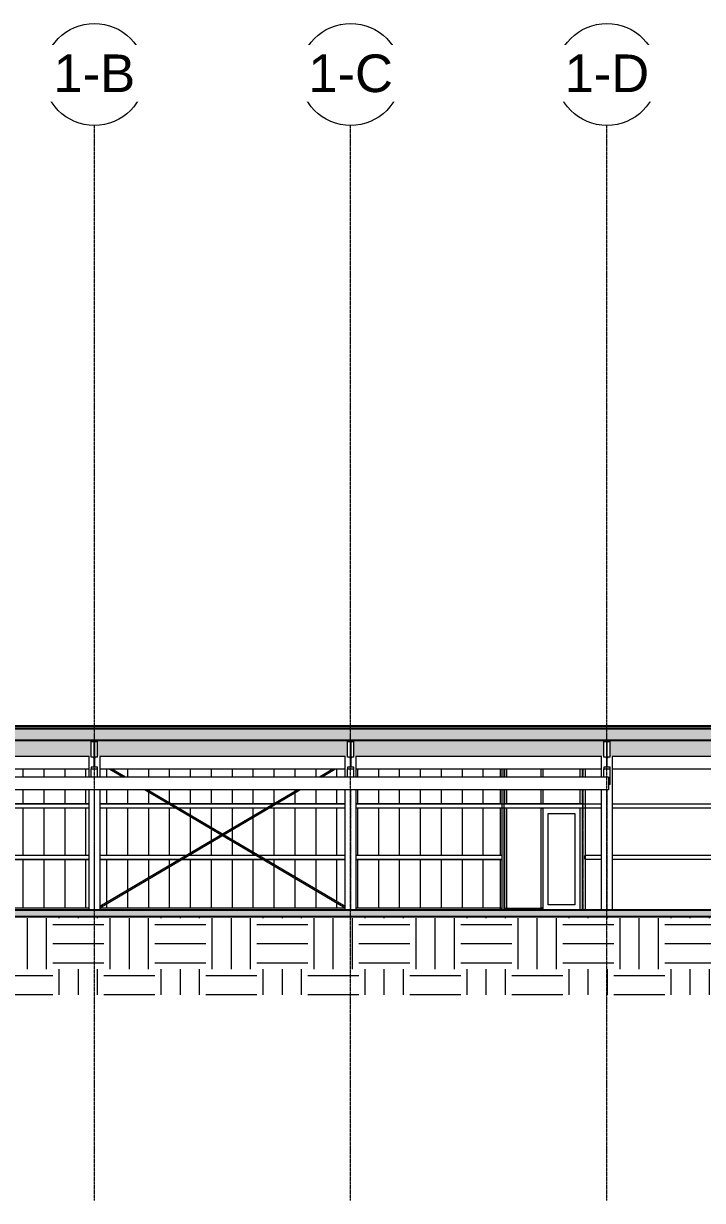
# Model space of a CAD drawing. Header units: inches. Extents: x -23445 to -52, y -314 to 853.
# Drawn here: x -22175 to -21536, y -273 to 835 of the extents above; entities that cross this region are included whole.
import ezdxf

# ---------------------------------------------------------------- set-up
doc = ezdxf.new("R2010")
doc.units = ezdxf.units.IN
doc.header["$MEASUREMENT"] = 0
doc.linetypes.add('Grid Line 1_2_', pattern=[0.875, 0.5, -0.125, 0.125, -0.125])
doc.linetypes.add('Hidden 1_8_', pattern=[0.1875, 0.125, -0.0625])
for name, color, linetype, lineweight in [('A-CLNG', 13, 'Continuous', 9), ('A-CLNG-PATT', 13, 'Continuous', 9), ('A-DOOR', 31, 'Continuous', 9), ('A-FLOR', 192, 'Continuous', 9), ('A-FLOR-LEVL', 51, 'Continuous', 9), ('A-FLOR-PATT', 8, 'Continuous', 25), ('A-GLAZ-CWMG', 51, 'Continuous', 9), ('A-ROOF', 132, 'Continuous', 9), ('A-ROOF-PATT', 132, 'Continuous', 9), ('A-WALL', 113, 'Continuous', 9), ('A-WALL-PATT', 111, 'Continuous', 25), ('C-TOPO', 7, 'Continuous', 9), ('M-HVAC-DUCT', 70, 'Continuous', 9), ('S-BEAM', 12, 'Continuous', 9), ('S-COLS', 52, 'Continuous', 9), ('S-GRID', 1, 'Continuous', 9), ('S-GRID-IDEN', 1, 'Continuous', 9)]:
    doc.layers.add(name, color=color, linetype=linetype, lineweight=lineweight)
doc.styles.add('Arial_1', font='arial.ttf', dxfattribs={"height": 35.407186})
pattern_1 = [(45, (-21811.89, 94.61), (-19.007, 19.007), []), (45, (-21811.89, 123.41), (-19.007, 19.007), [])]

# ---------------------------------------------------------------- blocks, each defined once
blk = doc.blocks.new('Struct_Xcel_Sports Complex_rvt-1-Building Section - North_South looking West _ Clinic')
at = {"layer": 'A-FLOR-PATT', "lineweight": 9}
h = blk.add_hatch(dxfattribs=at)
h.set_pattern_fill('FP_9', style=0, pattern_type=2)
h.set_pattern_definition([(50, (-21811.89, 94.61), (55.0854, -4.8198), [5.76, -63.36]), (355, (-21811.89, 94.61), (-10.6557, 57.7685), [4.608, -50.688]), (100.451, (-21807.3, 94.21), (44.4295, 52.9487), [4.895, -53.848]), (46.184, (-21811.89, 109.97), (81.9644, -12.712), [8.64, -95.04]), (96.636, (-21805.06, 108.91), (71.7815, 74.8124), [7.343, -80.772]), (351.184, (-21811.89, 109.97), (71.782, 74.8124), [6.912, -76.032]), (21, (-21804.21, 106.13), (45.842, -30.9215), [5.76, -63.36]), (326, (-21804.21, 106.13), (18.687, 55.6915), [4.608, -50.688]), (71.451, (-21800.39, 103.553), (64.529, 24.77), [4.895, -53.848]), (37.5, (-21811.89, 94.61), (0.9339, 25.5668), [2.534, -47.539, 2.534, -48.922, -50.88]), (37.5, (-21811.89, 94.61), (0.9339, 25.5668), [-101.53, 2.534, -48.346]), (7.5, (-21811.89, 94.61), (20.20404, 30.2913), [2.534, -26.803, 2.534, -46.387, -19.392]), (7.5, (-21811.89, 94.61), (20.20404, 30.2913), [-78.259, 2.534, -16.858]), (327.5, (-21829.017, 94.61), (40.9978, -1.7324), [2.534, -16.666, 2.534, -57.37, -79.488]), (327.5, (-21829.017, 94.61), (40.9978, -1.7324), [-79.104, 2.534, -76.954]), (317.5, (-21836.697, 94.61), (44.7889, 7.6878), [2.534, -22.426, 2.534, -37.248, -56.448]), (317.5, (-21836.697, 94.61), (44.7889, 7.6878), [-64.742, 2.534, -53.914])])
h.paths.add_polyline_path([(-21794.4, -6), (-20899.6, -6), (-20899.6, 0), (-22790.8, 0), (-22790.8, -6), (-21949.4, -6)], flags=0)
at = {"layer": 'A-FLOR', "color": 250, "lineweight": 25}
for p, q in [((-20899.6, 0), (-22790.8, 0)), ((-22790.8, -6), (-20899.6, -6))]:
    blk.add_line(p, q, dxfattribs=at)
blk = doc.blocks.new('W-Wide Flange-Column - B3_D-1389301-Building Section - North_South looking West _ Clinic')
at = {"layer": 'S-COLS', "linetype": 'Hidden 1_8_'}
for p, q in [((-22350.2, 113.3), (-22350.2, 0)), ((-22349.9, 0), (-22349.9, 113.3))]:
    blk.add_line(p, q, dxfattribs=at)
blk = doc.blocks.new('W-Wide Flange - 2_-3_ deep-1401636-Building Section - North_South looking West _ Clinic')
at = {"layer": 'S-BEAM'}
h = blk.add_hatch(dxfattribs=at)
h.set_pattern_fill('FP_1', color=256, style=0, pattern_type=2)
h.set_pattern_definition(pattern_1)
h.paths.add_polyline_path([(-21870.6, 133.2), (-21864.6, 133.2), (-21864.6, 134.6), (-21866.5, 134.6), (-21866.8, 134.8), (-21867.1, 135.2), (-21867.2, 135.5), (-21867.2, 158.2), (-21867, 158.5), (-21866.7, 158.8), (-21866.3, 158.9), (-21864.6, 158.9), (-21864.6, 160.2), (-21870.6, 160.2), (-21870.6, 158.9), (-21868.6, 158.8), (-21868.3, 158.7), (-21868, 158.4), (-21867.9, 158), (-21868, 135.2), (-21868.1, 134.9), (-21868.4, 134.7), (-21868.8, 134.6), (-21870.6, 134.6)], flags=0)
at = {"layer": 'S-BEAM', "lineweight": 15}
for p, q in [((-21864.6, 160.2), (-21870.6, 160.2)), ((-21870.6, 160.2), (-21870.6, 158.9)), ((-21870.6, 158.9), (-21868.8, 158.9)), ((-21867.9, 158), (-21867.9, 135.5)), ((-21867.2, 135.5), (-21867.2, 158)), ((-21866.3, 158.9), (-21864.6, 158.9)), ((-21864.6, 158.9), (-21864.6, 160.2)), ((-21868.8, 134.6), (-21870.6, 134.6)), ((-21870.6, 134.6), (-21870.6, 133.2)), ((-21870.6, 133.2), (-21864.6, 133.2)), ((-21864.6, 134.6), (-21866.3, 134.6)), ((-21864.6, 133.2), (-21864.6, 134.6))]:
    blk.add_line(p, q, dxfattribs=at)
at = {"layer": 'S-BEAM'}
for p, q in [((-21870.6, 144.1), (-21870.6, 158.9)), ((-21864.6, 144.1), (-21864.6, 158.9)), ((-21868.8, 144.1), (-21870.6, 144.1)), ((-21864.6, 144.1), (-21866.3, 144.1)), ((-21870.6, 125.4), (-21870.6, 133.2)), ((-21864.6, 125.4), (-21864.6, 133.2))]:
    blk.add_line(p, q, dxfattribs=at)
at = {"layer": 'S-BEAM', "lineweight": 15, "flags": 128}
for points in [[(-21868.8, 158.9), (-21868.6, 158.8), (-21868.4, 158.8), (-21868.3, 158.7), (-21868.1, 158.5), (-21868, 158.4), (-21868, 158.2), (-21867.9, 158)], [(-21867.2, 158), (-21867.2, 158.2), (-21867.1, 158.4), (-21867, 158.5), (-21866.8, 158.7), (-21866.7, 158.8), (-21866.5, 158.8), (-21866.3, 158.9)], [(-21867.9, 135.5), (-21868, 135.3), (-21868, 135.1), (-21868.1, 134.9), (-21868.3, 134.8), (-21868.4, 134.7), (-21868.6, 134.6), (-21868.8, 134.6)], [(-21866.3, 134.6), (-21866.5, 134.6), (-21866.7, 134.7), (-21866.8, 134.8), (-21867, 134.9), (-21867.1, 135.1), (-21867.2, 135.3), (-21867.2, 135.5)]]:
    blk.add_lwpolyline(points, dxfattribs=at)
at = {"layer": 'S-BEAM'}
for centre, major_axis, start_param, end_param in [((-21868.8, 143.2), (-0.89, 0), 3.141593, 4.712389), ((-21866.3, 143.2), (0.89, 0), 1.570796, 3.141593)]:
    blk.add_ellipse(centre, major_axis=major_axis, ratio=0.999133, start_param=start_param, end_param=end_param, dxfattribs=at)
blk = doc.blocks.new('W-Wide Flange - 2_-3_ deep-V2-Building Section - North_South looking West _ Clinic')
at = {"layer": 'S-BEAM'}
h = blk.add_hatch(dxfattribs=at)
h.set_pattern_fill('FP_1', color=256, style=0, pattern_type=2)
h.set_pattern_definition(pattern_1)
h.paths.add_polyline_path([(-21625, 133.2), (-21623.3, 133.2), (-21623.3, 134.6), (-21625.2, 134.6), (-21625.6, 134.8), (-21625.9, 135.2), (-21625.9, 135.5), (-21625.9, 158.2), (-21625.7, 158.5), (-21625.4, 158.8), (-21625, 158.9), (-21623.3, 158.9), (-21623.3, 160.2), (-21629.3, 160.2), (-21629.3, 158.9), (-21627.4, 158.8), (-21627, 158.7), (-21626.8, 158.4), (-21626.7, 158), (-21626.7, 135.2), (-21626.9, 134.9), (-21627.2, 134.7), (-21627.6, 134.6), (-21629.3, 134.6), (-21629.3, 133.2)], flags=0)
at = {"layer": 'S-BEAM', "lineweight": 15}
for p, q in [((-21623.3, 160.2), (-21629.3, 160.2)), ((-21629.3, 160.2), (-21629.3, 158.9)), ((-21629.3, 158.9), (-21627.6, 158.9)), ((-21626.7, 158), (-21626.7, 135.5)), ((-21625.9, 135.5), (-21625.9, 158)), ((-21625, 158.9), (-21623.3, 158.9)), ((-21623.3, 158.9), (-21623.3, 160.2)), ((-21627.6, 134.6), (-21629.3, 134.6)), ((-21629.3, 134.6), (-21629.3, 133.2)), ((-21629.3, 133.2), (-21623.3, 133.2)), ((-21623.3, 134.6), (-21625, 134.6)), ((-21623.3, 133.2), (-21623.3, 134.6))]:
    blk.add_line(p, q, dxfattribs=at)
at = {"layer": 'S-BEAM'}
for p, q in [((-21629.3, 144.1), (-21629.3, 158.9)), ((-21623.3, 144.1), (-21623.3, 158.9)), ((-21627.6, 144.1), (-21629.3, 144.1)), ((-21623.3, 144.1), (-21625, 144.1)), ((-21629.3, 125.4), (-21629.3, 133.2)), ((-21623.3, 118.5), (-21623.3, 133.2)), ((-21623.3, 118.5), (-21624.9, 118.5))]:
    blk.add_line(p, q, dxfattribs=at)
at = {"layer": 'S-BEAM', "lineweight": 15, "flags": 128}
for points in [[(-21627.6, 158.9), (-21627.4, 158.8), (-21627.2, 158.8), (-21627, 158.7), (-21626.9, 158.5), (-21626.8, 158.4), (-21626.7, 158.2), (-21626.7, 158)], [(-21625.9, 158), (-21625.9, 158.2), (-21625.8, 158.4), (-21625.7, 158.5), (-21625.6, 158.7), (-21625.4, 158.8), (-21625.2, 158.8), (-21625, 158.9)], [(-21626.7, 135.5), (-21626.7, 135.3), (-21626.8, 135.1), (-21626.9, 134.9), (-21627, 134.8), (-21627.2, 134.7), (-21627.4, 134.6), (-21627.6, 134.6)], [(-21625, 134.6), (-21625.2, 134.6), (-21625.4, 134.7), (-21625.6, 134.8), (-21625.7, 134.9), (-21625.8, 135.1), (-21625.9, 135.3), (-21625.9, 135.5)]]:
    blk.add_lwpolyline(points, dxfattribs=at)
at = {"layer": 'S-BEAM'}
for centre, major_axis, start_param, end_param in [((-21627.6, 143.2), (-0.89, 0), 3.141593, 4.712389), ((-21625, 143.2), (0.89, 0), 1.570796, 3.141593)]:
    blk.add_ellipse(centre, major_axis=major_axis, ratio=0.999133, start_param=start_param, end_param=end_param, dxfattribs=at)
blk = doc.blocks.new('W-Wide Flange - 2_-3_ deep-V5-Building Section - North_South looking West _ Clinic')
at = {"layer": 'S-BEAM'}
h = blk.add_hatch(dxfattribs=at)
h.set_pattern_fill('FP_1', color=256, style=0, pattern_type=2)
h.set_pattern_definition(pattern_1)
h.paths.add_polyline_path([(-22111.8, 133.2), (-22105.8, 133.2), (-22105.8, 134.6), (-22107.7, 134.6), (-22108.1, 134.8), (-22108.4, 135.2), (-22108.4, 135.5), (-22108.4, 158.2), (-22108.2, 158.5), (-22107.9, 158.8), (-22107.5, 158.9), (-22105.8, 158.9), (-22105.8, 160.2), (-22111.8, 160.2), (-22111.8, 158.9), (-22109.9, 158.8), (-22109.5, 158.7), (-22109.3, 158.4), (-22109.2, 158), (-22109.2, 135.2), (-22109.4, 134.9), (-22109.7, 134.7), (-22110.1, 134.6), (-22111.8, 134.6)], flags=0)
at = {"layer": 'S-BEAM', "lineweight": 15}
for p, q in [((-22105.8, 160.2), (-22111.8, 160.2)), ((-22111.8, 160.2), (-22111.8, 158.9)), ((-22111.8, 158.9), (-22110.1, 158.9)), ((-22109.2, 158), (-22109.2, 135.5)), ((-22108.4, 135.5), (-22108.4, 158)), ((-22107.5, 158.9), (-22105.8, 158.9)), ((-22105.8, 158.9), (-22105.8, 160.2)), ((-22110.1, 134.6), (-22111.8, 134.6)), ((-22111.8, 134.6), (-22111.8, 133.2)), ((-22111.8, 133.2), (-22105.8, 133.2)), ((-22105.8, 134.6), (-22107.5, 134.6)), ((-22105.8, 133.2), (-22105.8, 134.6))]:
    blk.add_line(p, q, dxfattribs=at)
at = {"layer": 'S-BEAM'}
for p, q in [((-22111.8, 144.1), (-22111.8, 158.9)), ((-22105.8, 144.1), (-22105.8, 158.9)), ((-22110.1, 144.1), (-22111.8, 144.1)), ((-22105.8, 144.1), (-22107.5, 144.1)), ((-22111.8, 125.4), (-22111.8, 133.2)), ((-22105.8, 125.4), (-22105.8, 133.2))]:
    blk.add_line(p, q, dxfattribs=at)
at = {"layer": 'S-BEAM', "lineweight": 15, "flags": 128}
for points in [[(-22110.1, 158.9), (-22109.9, 158.8), (-22109.7, 158.8), (-22109.5, 158.7), (-22109.4, 158.5), (-22109.3, 158.4), (-22109.2, 158.2), (-22109.2, 158)], [(-22108.4, 158), (-22108.4, 158.2), (-22108.3, 158.4), (-22108.2, 158.5), (-22108.1, 158.7), (-22107.9, 158.8), (-22107.7, 158.8), (-22107.5, 158.9)], [(-22109.2, 135.5), (-22109.2, 135.3), (-22109.3, 135.1), (-22109.4, 134.9), (-22109.5, 134.8), (-22109.7, 134.7), (-22109.9, 134.6), (-22110.1, 134.6)], [(-22107.5, 134.6), (-22107.7, 134.6), (-22107.9, 134.7), (-22108.1, 134.8), (-22108.2, 134.9), (-22108.3, 135.1), (-22108.4, 135.3), (-22108.4, 135.5)]]:
    blk.add_lwpolyline(points, dxfattribs=at)
at = {"layer": 'S-BEAM'}
for centre, start_param, end_param in [((-22110.1, 143.2), 0, 1.570796), ((-22107.5, 143.2), 1.570796, 3.141593)]:
    blk.add_ellipse(centre, major_axis=(0.89, 0), ratio=0.999133, start_param=start_param, end_param=end_param, dxfattribs=at)
blk = doc.blocks.new('Girt_C - 8_D-1405485-Building Section - North_South looking West _ Clinic')
at = {"layer": 'S-BEAM'}
for p, q in [((-22355.1, 51.6), (-22538.6, 51.6)), ((-22538.6, 48.1), (-22538.6, 51.4)), ((-22538.6, 48.1), (-22355.1, 48.1)), ((-22113.8, 51.6), (-22345.1, 51.6)), ((-22345.1, 48.1), (-22113.8, 48.1)), ((-22113.8, 47.6), (-22336.6, 47.6)), ((-22022.3, 51.6), (-22103.8, 51.6)), ((-22103.8, 48.1), (-22028.2, 48.1)), ((-22029, 47.6), (-22103.8, 47.6)), ((-21949.4, 47.6), (-22027.1, 47.6)), ((-22026.3, 48.1), (-21950.2, 48.1)), ((-21956.2, 51.6), (-22020.3, 51.6)), ((-21872.6, 51.6), (-21954.2, 51.6)), ((-21948.3, 48.1), (-21872.6, 48.1)), ((-21872.6, 47.6), (-21947.4, 47.6)), ((-21725.3, 51.6), (-21862.6, 51.6)), ((-21862.6, 48.1), (-21725.3, 48.1)), ((-21725.3, 47.6), (-21862.6, 47.6)), ((-21725.3, 51.4), (-21725.3, 48.1))]:
    blk.add_line(p, q, dxfattribs=at)
blk = doc.blocks.new('Girt_C - 8_D-1405486-Building Section - North_South looking West _ Clinic')
at = {"layer": 'S-BEAM'}
for p, q in [((-22547.1, 100.3), (-22613.1, 100.3)), ((-22547.1, 99.8), (-22613.1, 99.8)), ((-22355.1, 99.8), (-22539.1, 99.8)), ((-22113.8, 99.8), (-22345.1, 99.8)), ((-22113.8, 100.3), (-22336.6, 100.3)), ((-22038.9, 100.3), (-22103.8, 100.3)), ((-22038.1, 99.8), (-22103.8, 99.8)), ((-21939.5, 100.3), (-22037, 100.3)), ((-21940.3, 99.8), (-22036.2, 99.8)), ((-21872.6, 99.8), (-21938.4, 99.8)), ((-21872.6, 100.3), (-21937.6, 100.3)), ((-21725.3, 100.3), (-21862.6, 100.3)), ((-21631.3, 99.8), (-21862.6, 99.8)), ((-21649.2, 100.3), (-21722.9, 100.3)), ((-21481.4, 99.8), (-21621.3, 99.8)), ((-21148.8, 100.3), (-21182.1, 100.3)), ((-21148.8, 99.8), (-21182.1, 99.8)), ((-22613.1, 96.3), (-22547.1, 96.3)), ((-22539.1, 96.3), (-22355.1, 96.3)), ((-22345.1, 96.3), (-22113.8, 96.3)), ((-22103.8, 96.3), (-22032.2, 96.3)), ((-22030.2, 96.3), (-21946.3, 96.3)), ((-21944.3, 96.3), (-21872.6, 96.3)), ((-21862.6, 96.3), (-21631.3, 96.3)), ((-21621.3, 96.3), (-21481.4, 96.3)), ((-21182.1, 96.3), (-21148.8, 96.3))]:
    blk.add_line(p, q, dxfattribs=at)
blk = doc.blocks.new('Rectangular Mullion - Profile_Polycarbonate_Lower-1212627-Building Section - North_South looking West _ Clinic')
at = {"layer": 'A-GLAZ-CWMG'}
for p, q in [((-22294.7, 0), (-22294.7, 2.2)), ((-22294.7, 2.2), (-22113.8, 2.2)), ((-22103.8, 2.2), (-21872.6, 2.2)), ((-21862.6, 2.2), (-21726.5, 2.2)), ((-21726.5, 2.2), (-21726.5, 0))]:
    blk.add_line(p, q, dxfattribs=at)
blk = doc.blocks.new('Rectangular Mullion - Profile_Polycarbonate_right-1180550-Building Section - North_South looking West _ Clinic')
at = {"layer": 'A-GLAZ-CWMG'}
for p, q in [((-21726.5, 125.3), (-21726.5, 132.9)), ((-21726.5, 100.3), (-21726.5, 113.3)), ((-21726.5, 51.6), (-21726.5, 96.3)), ((-21726.5, 0), (-21726.5, 47.6))]:
    blk.add_line(p, q, dxfattribs=at)
blk = doc.blocks.new('W-Wide Flange - W12X19-1098423-Building Section - North_South looking West _ Clinic')
at = {"layer": 'S-BEAM'}
for p, q in [((-22547.1, 144.7), (-22613.1, 144.7)), ((-22442.6, 144.7), (-22539.1, 144.7)), ((-22408.2, 144.7), (-22418.6, 144.7)), ((-22355.1, 144.7), (-22395.6, 144.7)), ((-22113.8, 144.7), (-22345.1, 144.7)), ((-21872.6, 144.7), (-22103.8, 144.7)), ((-21631.3, 144.7), (-21862.6, 144.7)), ((-21481.4, 144.7), (-21621.3, 144.7)), ((-21390.1, 144.7), (-21475.4, 144.7)), ((-21148.8, 144.7), (-21380.1, 144.7)), ((-20908.1, 144.7), (-21138.8, 144.7)), ((-20908.1, 144.9), (-20908.1, 144.7)), ((-20908.1, 144.7), (-20908.1, 144.2)), ((-20908.1, 144.2), (-20908.1, 133.7)), ((-22613.1, 133.2), (-22547.1, 133.2)), ((-22539.1, 133.2), (-22442.6, 133.2)), ((-22418.6, 133.2), (-22407.8, 133.2)), ((-22395.7, 133.2), (-22355.1, 133.2)), ((-22345.1, 133.2), (-22113.8, 133.2)), ((-22103.8, 133.2), (-21872.6, 133.2)), ((-21862.6, 133.2), (-21631.3, 133.2)), ((-21621.3, 133.2), (-21481.4, 133.2)), ((-21475.4, 133.2), (-21390.1, 133.2)), ((-21380.1, 133.2), (-21148.8, 133.2)), ((-21138.8, 133.2), (-20956.9, 133.2)), ((-20926.9, 133.2), (-20908.1, 133.2)), ((-20908.1, 133.7), (-20908.1, 133.2)), ((-20908.1, 133.2), (-20908.1, 132.9)), ((-22547.1, 132.9), (-22613.1, 132.9)), ((-22442.6, 132.9), (-22539.1, 132.9)), ((-22407.7, 132.9), (-22418.6, 132.9)), ((-22355.1, 132.9), (-22395.7, 132.9)), ((-22113.8, 132.9), (-22345.1, 132.9)), ((-21872.6, 132.9), (-22103.8, 132.9)), ((-21631.3, 132.9), (-21862.6, 132.9)), ((-21481.4, 132.9), (-21621.3, 132.9)), ((-21390.1, 132.9), (-21475.4, 132.9)), ((-21148.8, 132.9), (-21380.1, 132.9)), ((-20956.9, 132.9), (-21138.8, 132.9)), ((-20908.1, 132.9), (-20926.9, 132.9))]:
    blk.add_line(p, q, dxfattribs=at)
blk = doc.blocks.new('Girt_C - 8_D-1405510-Building Section - North_South looking West _ Clinic')
at = {"layer": 'S-BEAM'}
for p, q in [((-21631.3, 51.6), (-21647.2, 51.6)), ((-21647.2, 48.1), (-21647.2, 51.4)), ((-21647.2, 48.1), (-21631.3, 48.1)), ((-21481.4, 51.6), (-21621.3, 51.6)), ((-21621.3, 48.1), (-21481.4, 48.1)), ((-21148.8, 51.6), (-21182.1, 51.6)), ((-21182.1, 48.1), (-21148.8, 48.1)), ((-21148.8, 47.6), (-21182.1, 47.6))]:
    blk.add_line(p, q, dxfattribs=at)
blk = doc.blocks.new('Door_Single_Storefront - one-1371400-Building Section - North_South looking West _ Clinic')
at = {"layer": 'A-DOOR'}
for p, q in [((-21651.4, 96), (-21686.6, 96)), ((-21681.6, 5), (-21681.6, 91)), ((-21681.6, 91), (-21656.4, 91)), ((-21656.4, 91), (-21656.4, 5)), ((-21656.4, 5), (-21681.6, 5))]:
    blk.add_line(p, q, dxfattribs=at)
blk = doc.blocks.new('Rectangular Mullion - Exterior 2_ x 4_5_-1354325-Building Section - North_South looking West _ Clinic')
at = {"layer": 'A-GLAZ-CWMG'}
for p, q in [((-21722.7, 0), (-21722.7, 2)), ((-21722.7, 2), (-21686.6, 2)), ((-21686.6, 2), (-21686.6, 0))]:
    blk.add_line(p, q, dxfattribs=at)
blk = doc.blocks.new('Rectangular Mullion - Exterior 2_ x 4_5_-1212758-Building Section - North_South looking West _ Clinic')
at = {"layer": 'A-GLAZ-CWMG'}
for p, q in [((-21722.7, 96.3), (-21722.7, 0)), ((-21720.7, 96.3), (-21720.7, 0))]:
    blk.add_line(p, q, dxfattribs=at)
blk = doc.blocks.new('Rectangular Mullion - Exterior 2_ x 4_5_-1212759-Building Section - North_South looking West _ Clinic')
at = {"layer": 'A-GLAZ-CWMG'}
for p, q in [((-21722.7, 132.9), (-21722.7, 125.3)), ((-21720.7, 132.9), (-21720.7, 125.3)), ((-21722.7, 113.3), (-21722.7, 100.3)), ((-21720.7, 113.3), (-21720.7, 100.3))]:
    blk.add_line(p, q, dxfattribs=at)
blk = doc.blocks.new('Rectangular Mullion - Exterior 2_ x 4_5_-1142371-Building Section - North_South looking West _ Clinic')
at = {"layer": 'A-GLAZ-CWMG'}
for p, q in [((-21651.4, 125.3), (-21651.4, 132.9)), ((-21649.4, 125.3), (-21649.4, 132.9)), ((-21651.4, 100.3), (-21651.4, 113.3)), ((-21649.4, 100.3), (-21649.4, 113.3))]:
    blk.add_line(p, q, dxfattribs=at)
blk = doc.blocks.new('Rectangular Mullion - Exterior 2_ x 4_5_-1305178-Building Section - North_South looking West _ Clinic')
at = {"layer": 'A-GLAZ-CWMG'}
for p, q in [((-21651.4, 0), (-21651.4, 96.3)), ((-21649.4, 0), (-21649.4, 96.3))]:
    blk.add_line(p, q, dxfattribs=at)
blk = doc.blocks.new('Rectangular Mullion - Exterior 2_ x 4_5_-827470-Building Section - North_South looking West _ Clinic')
at = {"layer": 'A-GLAZ-CWMG'}
for p, q in [((-22580.2, 96), (-22578.2, 96)), ((-22580.2, 96), (-22580.2, 2)), ((-22578.2, 96), (-22578.2, 2)), ((-22578.2, 2), (-22580.2, 2))]:
    blk.add_line(p, q, dxfattribs=at)
blk = doc.blocks.new('Rectangular Mullion - Exterior 2_ x 4_5_-V13-Building Section - North_South looking West _ Clinic')
at = {"layer": 'A-GLAZ-CWMG'}
for p, q in [((-21688.6, 132.9), (-21688.6, 125.3)), ((-21686.6, 132.9), (-21686.6, 125.3)), ((-21688.6, 113.3), (-21688.6, 100.3)), ((-21686.6, 113.3), (-21686.6, 100.3))]:
    blk.add_line(p, q, dxfattribs=at)
blk = doc.blocks.new('Round Bar - 1_-1267021-Building Section - North_South looking West _ Clinic')
at = {"layer": 'S-BEAM'}
for p, q in [((-21884.2, 132.9), (-21897, 125.3)), ((-21895.1, 125.3), (-21882.3, 132.9)), ((-22103.8, 2.4), (-21915.4, 113.3)), ((-21917.4, 113.3), (-22103.8, 3.5))]:
    blk.add_line(p, q, dxfattribs=at)
blk = doc.blocks.new('Round Bar - 1_-1267063-Building Section - North_South looking West _ Clinic')
at = {"layer": 'S-BEAM'}
for p, q in [((-22094.2, 132.9), (-22081.4, 125.3)), ((-22079.5, 125.3), (-22092.2, 132.9)), ((-22061, 113.3), (-21872.6, 2.3)), ((-21872.6, 3.5), (-22059.1, 113.3))]:
    blk.add_line(p, q, dxfattribs=at)
blk = doc.blocks.new('C-Channel-Column - C8X13_7-1267462-Building Section - North_South looking West _ Clinic')
at = {"layer": 'S-COLS', "linetype": 'Hidden 1_8_'}
for p, q in [((-21648.9, 132.9), (-21648.9, 125.3)), ((-21648.9, 113.3), (-21648.9, 0))]:
    blk.add_line(p, q, dxfattribs=at)
blk = doc.blocks.new('C-Channel-Column - C8X13_7-V16-Building Section - North_South looking West _ Clinic')
at = {"layer": 'S-COLS', "linetype": 'Hidden 1_8_'}
for p, q in [((-21723.2, 132.9), (-21723.2, 125.3)), ((-21723.2, 113.3), (-21723.2, 0))]:
    blk.add_line(p, q, dxfattribs=at)
blk = doc.blocks.new('Grid - Grid Head - Circle-14747-Building Section - North_South looking West _ Clinic')
at = {"layer": 'S-GRID-IDEN'}
blk.add_circle((-21143.8, 786.7), 48, dxfattribs=at)

msp = doc.modelspace()

# ---------------------------------------------------------------- hatches: boundary and pattern name
at = {"layer": 'A-CLNG-PATT'}
h = msp.add_hatch(dxfattribs=at)
h.set_pattern_fill('FP_4', color=256, style=0, pattern_type=2)
h.set_pattern_definition([(161.57, (-21810.93, 95.57), (-7.6802237, -0.0009796), [0, -54.643, 6.067, 0]), (18.43, (-21812.85, 95.57), (-7.6802237, 0.0009796), [0, -54.643, 6.067, 0]), (108.43, (-21810.93, 95.57), (3.838295, -19.2013653), [18.211, -42.499]), (71.57, (-21812.85, 95.57), (3.838295, 19.2013653), [18.211, -42.499])])
h.paths.add_polyline_path([(-22786.55281, 159.97351), (-20891.55281, 159.97351), (-20891.55281, 171.10816), (-22786.55281, 171.10816), (-22786.55281, 164.44918)], flags=0)
at = {"layer": 'A-CLNG-PATT', "lineweight": 5}
h = msp.add_hatch(color=256, dxfattribs=at)
h.paths.add_polyline_path([(-20907.55281, 144.60753), (-20907.55281, 145.17003), (-20905.55281, 145.21581), (-20905.55281, 159.97351), (-21140.80281, 159.97351), (-21140.80281, 145.15961), (-21138.80281, 145.15961), (-21138.80281, 144.86816), (-20908.05281, 144.86816), (-20908.05281, 144.60753)], flags=0)
h.paths.add_polyline_path([(-21621.30281, 144.86816), (-21481.42781, 144.91868), (-21481.42781, 159.97351), (-21623.30281, 159.97351), (-21623.30281, 145.15961), (-21621.30281, 145.15961), (-21621.30281, 144.91868)], flags=0)
h.paths.add_polyline_path([(-22549.74712, 144.86816), (-22547.05281, 144.91868), (-22547.05281, 145.18045), (-22546.05281, 145.18045), (-22546.05281, 159.97351), (-22780.30281, 159.97351), (-22780.30281, 148.82107), (-22613.05281, 148.82107), (-22613.05281, 144.86816), (-22569.114, 144.86816)], flags=0)
h.paths.add_polyline_path([(-22356.07837, 144.86816), (-22355.05281, 144.91868), (-22355.05281, 145.15961), (-22353.05281, 145.15961), (-22353.05281, 159.97351), (-22540.05281, 159.97351), (-22540.05281, 145.18045), (-22539.05281, 145.18045), (-22539.05281, 144.86816), (-22442.55281, 144.91868), (-22442.55281, 158.90701), (-22418.55281, 158.90701), (-22418.55281, 144.86816), (-22408.17781, 144.91868), (-22408.17781, 158.90701), (-22395.55281, 158.90701), (-22395.55281, 144.86816), (-22375.44525, 144.86816)], flags=0)
h.paths.add_polyline_path([(-22103.80281, 144.86816), (-21872.55281, 144.91868), (-21872.55281, 145.15961), (-21870.55281, 145.15961), (-21870.55281, 159.97351), (-22105.80281, 159.97351), (-22105.80281, 145.15961), (-22103.80281, 145.15961), (-22103.80281, 144.91868)], flags=0)
h.paths.add_polyline_path([(-21368.36775, 144.86816), (-21148.80281, 144.91868), (-21148.80281, 145.15961), (-21146.80281, 145.15961), (-21146.80281, 159.97351), (-21382.05281, 159.97351), (-21382.05281, 145.15961), (-21380.05281, 145.15961), (-21380.05281, 144.86816), (-21378.05119, 144.86816)], flags=0)
h.paths.add_polyline_path([(-22113.80281, 144.86816), (-22113.80281, 145.15961), (-22111.80281, 145.15961), (-22111.80281, 159.97351), (-22347.05281, 159.97351), (-22347.05281, 145.15961), (-22345.05281, 145.15961), (-22345.05281, 144.86816), (-22113.99244, 144.86816)], flags=0)
h.paths.add_polyline_path([(-21862.55281, 144.86816), (-21631.30281, 144.91868), (-21631.30281, 145.15961), (-21629.30281, 145.15961), (-21629.30281, 159.97351), (-21864.55281, 159.97351), (-21864.55281, 145.15961), (-21862.55281, 145.15961), (-21862.55281, 144.91868)], flags=0)
h.paths.add_polyline_path([(-21475.42781, 144.86816), (-21390.05281, 144.91868), (-21390.05281, 145.15961), (-21388.05281, 145.15961), (-21388.05281, 159.97351), (-21475.42781, 159.97351), (-21475.42781, 144.91868)], flags=0)
h.paths.add_polyline_path([(-22786.55281, 148.82107), (-22786.30281, 148.82107), (-22786.30281, 159.97351), (-22786.55281, 159.97351), (-22786.55281, 149.80131)], flags=0)
at = {"layer": 'A-ROOF-PATT'}
h = msp.add_hatch(dxfattribs=at)
h.set_pattern_fill('FP_6', color=256, style=0, pattern_type=2)
h.set_pattern_definition([(90, (-174.388, -762.154), (-16.082, 1e-15), [])])
h.paths.add_polyline_path([(-22808.30281, 153.07136), (-22798.61531, 153.07136), (-22798.61531, 153.86084), (-22808.30281, 153.86084)], flags=0)
h.paths.add_polyline_path([(-20878.55281, 153.07136), (-20878.55281, 153.86084), (-20889.05281, 153.86084), (-20889.03759, 153.07136), (-20879.70368, 153.07136)], flags=0)
h.paths.add_polyline_path([(-20884.19587, 155.40267), (-20878.55281, 155.40267), (-20878.55281, 155.87239), (-20889.05281, 155.87239), (-20889.05281, 155.40267), (-20887.485, 155.40267)], flags=0)
h.paths.add_polyline_path([(-20900.30281, 171.10816), (-20900.30281, 171.23837), (-22786.55281, 171.23837), (-22786.55281, 171.10816), (-20903.56275, 171.10816)], flags=0)
at = {"layer": 'A-WALL-PATT', "lineweight": 9}
h = msp.add_hatch(dxfattribs=at)
h.set_pattern_fill('FP_8', color=256, style=0, pattern_type=2)
h.set_pattern_definition([(90, (-21722.99, 0), (-19.685, 1e-15), [])])
h.paths.add_polyline_path([(-21949.374, 2.244), (-21872.55281, 2.30677), (-21949.46336, 47.57168), (-22027.07871, 47.57168), (-22103.80281, 2.38562), (-22103.80281, 2.244), (-22026.8415, 2.244)], flags=0)
h.paths.add_polyline_path([(-22294.74331, 2.244), (-22113.80281, 2.244), (-22113.80281, 47.57168), (-22294.74331, 47.57168)], flags=0)
h.paths.add_polyline_path([(-21833.17275, 2.244), (-21726.54981, 2.244), (-21726.54981, 47.57168), (-21862.55281, 47.57168), (-21862.55281, 2.244), (-21852.53962, 2.244)], flags=0)
h.paths.add_polyline_path([(-21872.55281, 3.46731), (-21872.55281, 47.57168), (-21947.44025, 47.57168), (-21930.34053, 37.50093)], flags=0)
h.paths.add_polyline_path([(-22103.80281, 3.54616), (-22029.10463, 47.57168), (-22103.80281, 47.57168), (-22103.80281, 3.65932)], flags=0)
h.paths.add_polyline_path([(-22041.25432, 51.55469), (-22022.28627, 51.55469), (-21989.24202, 71.02996), (-22032.18401, 96.32031), (-22103.80281, 96.32031), (-22103.80281, 51.55469), (-22065.57525, 51.55469)], flags=0)
h.paths.add_polyline_path([(-22020.27554, 51.55469), (-21956.17378, 51.55469), (-21988.25694, 70.43546), (-22020.31572, 51.55469)], flags=0)
h.paths.add_polyline_path([(-22259.244, 51.55469), (-22113.80281, 51.55469), (-22113.80281, 96.32031), (-22294.74331, 96.32031), (-22294.74331, 51.55469)], flags=0)
h.paths.add_polyline_path([(-21794.439, 51.55469), (-21726.54981, 51.55469), (-21726.54981, 96.32031), (-21862.55281, 96.32031), (-21862.55281, 51.55469)], flags=0)
h.paths.add_polyline_path([(-21954.16026, 51.55469), (-21872.55281, 51.55469), (-21872.55281, 96.32031), (-21944.3055, 96.32031), (-21987.25948, 71.0229), (-21954.20324, 51.55469)], flags=0)
h.paths.add_polyline_path([(-21988.24475, 71.60317), (-21946.27605, 96.32031), (-22030.21346, 96.32031), (-21988.36434, 71.6736)], flags=0)
h.paths.add_polyline_path([(-21949.374, 100.30332), (-21939.51307, 100.30332), (-21917.41073, 113.32032), (-22059.07878, 113.32032), (-22036.97644, 100.30332), (-21988.10775, 100.30332)], flags=0)
h.paths.add_polyline_path([(-21862.55281, 100.30332), (-21726.54981, 100.30332), (-21726.54981, 113.32032), (-21862.55281, 113.32032)], flags=0)
h.paths.add_polyline_path([(-22113.80281, 100.30332), (-22113.80281, 113.32032), (-22294.74331, 113.32032), (-22294.74331, 100.30332), (-22181.7765, 100.30332)], flags=0)
h.paths.add_polyline_path([(-22103.80281, 100.30332), (-22038.94699, 100.30332), (-22061.04933, 113.32032), (-22103.80281, 113.32032)], flags=0)
h.paths.add_polyline_path([(-21872.55281, 100.30332), (-21872.55281, 113.32032), (-21915.44018, 113.32032), (-21937.54252, 100.30332)], flags=0)
h.paths.add_polyline_path([(-22220.51025, 125.32032), (-22113.80281, 125.38818), (-22113.80281, 132.85208), (-22294.74331, 132.85208), (-22294.74331, 128.32032), (-22277.45906, 128.32032), (-22277.45906, 125.32032), (-22259.244, 125.32032)], flags=0)
h.paths.add_polyline_path([(-21755.70525, 125.32032), (-21726.54981, 125.32032), (-21726.54981, 132.85208), (-21862.55281, 132.85208), (-21862.55281, 125.32032), (-21794.439, 125.32032)], flags=0)
h.paths.add_polyline_path([(-22065.57525, 125.32032), (-21897.03522, 125.32032), (-21884.24658, 132.85208), (-22092.24293, 132.85208), (-22079.45429, 125.32032), (-22079.11783, 125.32032)], flags=0)
h.paths.add_polyline_path([(-21872.55281, 125.32032), (-21872.55281, 132.85208), (-21882.27603, 132.85208), (-21895.06467, 125.32032), (-21891.27337, 125.32032)], flags=0)
h.paths.add_polyline_path([(-22081.42484, 125.32032), (-22094.21348, 132.85208), (-22103.80281, 132.85208), (-22103.80281, 125.32032), (-22084.94212, 125.32032)], flags=0)
at = {"layer": 'C-TOPO'}
h = msp.add_hatch(dxfattribs=at)
h.set_pattern_fill('FP_2', color=256, style=0, pattern_type=2)
h.set_pattern_definition([(0, (-21811.89, 94.61), (48, 48), [48, -48]), (0, (-21811.89, 112.61), (48, 48), [48, -48]), (0, (-21811.89, 130.61), (48, 48), [48, -48]), (90, (-21805.89, 136.61), (-48, 48), [48, -48]), (90, (-21787.89, 136.61), (-48, 48), [48, -48]), (90, (-21769.89, 136.61), (-48, 48), [48, -48])])
h.paths.add_polyline_path([(-20864.829, -79.68207), (-20554.959, -79.68207), (-20554.959, 0), (-20889.55281, 0), (-20889.55281, -36), (-20886.55281, -36), (-20886.55281, -48), (-20904.55281, -48), (-20904.55281, -36), (-20899.55281, -36), (-20899.55281, -6), (-22790.80281, -6), (-22790.80281, -36), (-22785.80281, -36), (-22785.80281, -48), (-22803.80281, -48), (-22803.80281, -36), (-22800.80281, -36), (-22800.80281, 0), (-23033.919, 0), (-23033.919, -79.68207), (-20886.55281, -79.68207)], flags=0)
h.paths.add_polyline_path([(-22551.60784, -24), (-22551.60784, -12), (-22535.60784, -12), (-22535.60784, -24)], flags=0)

# ---------------------------------------------------------------- linework, layer by layer
at = {"layer": 'A-CLNG', "lineweight": 25}
for p, q in [((-20891.55281, 171.10816), (-22786.55281, 171.10816)), ((-22786.55281, 159.97351), (-21481.42781, 159.97351))]:
    msp.add_line(p, q, dxfattribs=at)
at = {"layer": 'A-FLOR-LEVL', "linetype": 'Grid Line 1_2_'}
msp.add_line((-23227.3711, 0), (-20111.40408, 0), dxfattribs=at)
at = {"layer": 'A-ROOF', "lineweight": 25}
for p, q in [((-22786.55281, 171.23837), (-20900.30281, 171.23837)), ((-20889.05281, 173.2401), (-22785.05281, 173.2401))]:
    msp.add_line(p, q, dxfattribs=at)
at = {"layer": 'A-WALL'}
for p, q in [((-21649.17781, 132.85208), (-21649.17781, 125.32032)), ((-21649.17781, 113.32032), (-21649.17781, 0))]:
    msp.add_line(p, q, dxfattribs=at)
at = {"layer": 'M-HVAC-DUCT'}
for p, q in [((-21624.89269, 125.32032), (-22277.45906, 125.32032)), ((-21624.89269, 125.32032), (-21624.89269, 113.32032)), ((-21624.89269, 113.32032), (-22394.55281, 113.32032))]:
    msp.add_line(p, q, dxfattribs=at)
at = {"layer": 'S-COLS'}
for p, q in [((-22113.80281, 125.38818), (-22113.80281, 145.15961)), ((-22103.80281, 145.15961), (-22103.80281, 125.32032)), ((-21872.55281, 125.32032), (-21872.55281, 145.15961)), ((-21862.55281, 145.15961), (-21862.55281, 125.38818)), ((-21631.30281, 125.38818), (-21631.30281, 145.15961)), ((-21621.30281, 145.15961), (-21621.30281, 0)), ((-21725.26781, 132.85208), (-21725.26781, 125.32032)), ((-21722.92781, 125.32032), (-21722.92781, 132.85208)), ((-21649.17781, 132.85208), (-21649.17781, 125.32032)), ((-21646.83781, 132.85208), (-21646.83781, 125.32032)), ((-22113.80281, 0), (-22113.80281, 113.32032)), ((-22103.80281, 113.32032), (-22103.80281, 0)), ((-21872.55281, 0), (-21872.55281, 113.32032)), ((-21862.55281, 113.32032), (-21862.55281, 0)), ((-21725.26781, 113.32032), (-21725.26781, 0)), ((-21722.92781, 0), (-21722.92781, 113.32032)), ((-21649.17781, 113.32032), (-21649.17781, 0)), ((-21646.83781, 113.32032), (-21646.83781, 0)), ((-21631.30281, 0), (-21631.30281, 113.32032))]:
    msp.add_line(p, q, dxfattribs=at)
at = {"layer": 'S-GRID', "linetype": 'Grid Line 1_2_'}
for p, q in [((-22108.80281, -273.16081), (-22108.80281, 738.65708)), ((-22108.80281, -273.16081), (-22108.80281, 738.65708)), ((-21867.55281, -273.16081), (-21867.55281, 738.65708)), ((-21867.55281, -273.16081), (-21867.55281, 738.65708)), ((-21626.30281, -273.16081), (-21626.30281, 738.65708)), ((-21626.30281, -273.16081), (-21626.30281, 738.65708))]:
    msp.add_line(p, q, dxfattribs=at)

# ---------------------------------------------------------------- block references
at = {"lineweight": 5}
msp.add_blockref('Struct_Xcel_Sports Complex_rvt-1-Building Section - North_South looking West _ Clinic', (0, 0), dxfattribs=at)
at = {"layer": 'A-DOOR'}
msp.add_blockref('Door_Single_Storefront - one-1371400-Building Section - North_South looking West _ Clinic', (0, 0), dxfattribs=at)
at = {"layer": 'A-GLAZ-CWMG'}
for name, p in [('Rectangular Mullion - Profile_Polycarbonate_right-1180550-Building Section - North_South looking West _ Clinic', (0, 0)), ('Rectangular Mullion - Exterior 2_ x 4_5_-1212759-Building Section - North_South looking West _ Clinic', (0, 0)), ('Rectangular Mullion - Exterior 2_ x 4_5_-V13-Building Section - North_South looking West _ Clinic', (0, 0)), ('Rectangular Mullion - Exterior 2_ x 4_5_-1142371-Building Section - North_South looking West _ Clinic', (0, 0)), ('Rectangular Mullion - Exterior 2_ x 4_5_-1212758-Building Section - North_South looking West _ Clinic', (0, 0)), ('Rectangular Mullion - Exterior 2_ x 4_5_-827470-Building Section - North_South looking West _ Clinic', (891.625, 0)), ('Rectangular Mullion - Exterior 2_ x 4_5_-1305178-Building Section - North_South looking West _ Clinic', (0, 0)), ('Rectangular Mullion - Profile_Polycarbonate_Lower-1212627-Building Section - North_South looking West _ Clinic', (0, 0)), ('Rectangular Mullion - Exterior 2_ x 4_5_-1354325-Building Section - North_South looking West _ Clinic', (0, 0))]:
    msp.add_blockref(name, p, dxfattribs=at)
at = {"layer": 'S-BEAM'}
for name in ['W-Wide Flange - 2_-3_ deep-V5-Building Section - North_South looking West _ Clinic', 'W-Wide Flange - 2_-3_ deep-1401636-Building Section - North_South looking West _ Clinic', 'W-Wide Flange - 2_-3_ deep-V2-Building Section - North_South looking West _ Clinic', 'W-Wide Flange - W12X19-1098423-Building Section - North_South looking West _ Clinic', 'Round Bar - 1_-1267021-Building Section - North_South looking West _ Clinic', 'Round Bar - 1_-1267063-Building Section - North_South looking West _ Clinic', 'Girt_C - 8_D-1405486-Building Section - North_South looking West _ Clinic', 'Girt_C - 8_D-1405485-Building Section - North_South looking West _ Clinic', 'Girt_C - 8_D-1405510-Building Section - North_South looking West _ Clinic']:
    msp.add_blockref(name, (0, 0), dxfattribs=at)
at = {"layer": 'S-COLS', "linetype": 'Hidden 1_8_'}
for name, p in [('C-Channel-Column - C8X13_7-V16-Building Section - North_South looking West _ Clinic', (0, 0)), ('C-Channel-Column - C8X13_7-1267462-Building Section - North_South looking West _ Clinic', (0, 0)), ('W-Wide Flange-Column - B3_D-1389301-Building Section - North_South looking West _ Clinic', (241.25, 0)), ('W-Wide Flange-Column - B3_D-1389301-Building Section - North_South looking West _ Clinic', (482.5, 0)), ('W-Wide Flange-Column - B3_D-1389301-Building Section - North_South looking West _ Clinic', (723.75, 0))]:
    msp.add_blockref(name, p, dxfattribs=at)
at = {"layer": 'S-GRID-IDEN'}
for p in [(-965, 0), (-723.75, 0), (-482.5, 0)]:
    msp.add_blockref('Grid - Grid Head - Circle-14747-Building Section - North_South looking West _ Clinic', p, dxfattribs=at)

# ---------------------------------------------------------------- next in the draw order: texts
at = {"layer": 'S-GRID-IDEN', "char_height": 35.407186, "width": 85.104, "attachment_point": 2, "line_spacing_factor": 0.938532, "style": 'Arial_1', "bg_fill": 3, "box_fill_scale": 1.25, "bg_fill_color": 0, "bg_fill_transparency": 0}
for s, insert in [('3-4', (-22108.81204, 805.53081)), ('3-5', (-21867.56204, 805.53081)), ('3-6', (-21626.31204, 805.53081))]:
    msp.add_mtext(s, dxfattribs=dict(at, insert=insert))

# ---------------------------------------------------------------- next in the draw order: block references
at = {"layer": 'S-GRID-IDEN'}
for p in [(-965, 0), (-723.75, 0), (-482.5, 0)]:
    msp.add_blockref('Grid - Grid Head - Circle-14747-Building Section - North_South looking West _ Clinic', p, dxfattribs=at)

# ---------------------------------------------------------------- next in the draw order: texts
at = {"layer": 'S-GRID-IDEN', "char_height": 35.407186, "attachment_point": 2, "line_spacing_factor": 0.938532, "style": 'Arial_1', "bg_fill": 3, "box_fill_scale": 1.25, "bg_fill_color": 0, "bg_fill_transparency": 0}
for s, insert, width in [('1-B', (-22108.81204, 805.53081), 91.584), ('1-C', (-21867.56204, 805.53081), 94.608), ('1-D', (-21626.31204, 805.53081), 94.608)]:
    msp.add_mtext(s, dxfattribs=dict(at, insert=insert, width=width))

doc.saveas('drawing.dxf')
